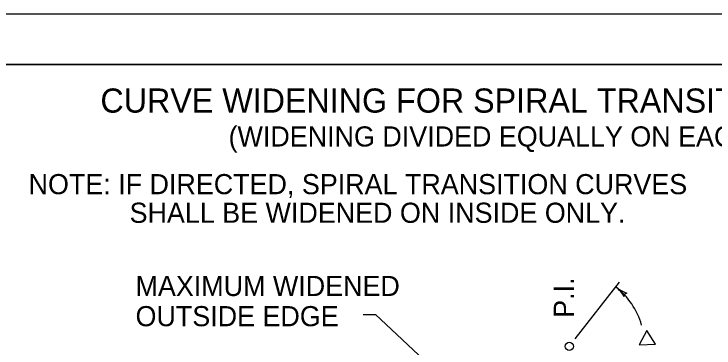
# Model space of a CAD drawing. Extents: x 997.6 to 1036.6, y 998.9 to 1022.6.
# Drawn here: x 1015.24 to 1022.21, y 1018.68 to 1022 of the extents above; entities that cross this region are included whole.
import ezdxf

# ---------------------------------------------------------------- set-up
doc = ezdxf.new("R2010")
doc.units = 0
for name, color, linetype in [('Level 1', 7, 'Continuous'), ('Level 10', 7, 'Continuous'), ('Level 11', 7, 'Continuous'), ('Level 14', 7, 'Continuous')]:
    doc.layers.add(name, color=color, linetype=linetype)

msp = doc.modelspace()

# ---------------------------------------------------------------- linework, layer by layer
at = {"layer": 'Level 1'}
for p, q in [((1020.8277500000002, 1018.7723333333334), (1021.2677500000001, 1019.3356666666668)), ((1018.7175000000001, 1019.0135833333335), (1018.8425000000001, 1019.0135833333335)), ((1018.8425000000001, 1019.0135833333335), (1020.7208333333334, 1017.2578333333335)), ((1020.7699166666667, 1018.6983333333335), (1020.7699166666667, 1018.6983333333335))]:
    msp.add_line(p, q, dxfattribs=at)
msp.add_lwpolyline([(1021.4637500000001, 1018.7135833333334), (1021.6261666666668, 1018.7192500000001), (1021.5399166666668, 1018.8568333333335)], close=True, dxfattribs=at)
msp.add_circle((1020.7699166666667, 1018.6983333333335), 0.04144113965081904, dxfattribs=at)
for centre, radius, start, end in [((1021.4778618567035, 1019.5926238939313), 0.39062479919826537, 230.90272222222234, 230.91494722222228), ((1020.7699166666667, 1018.6983333333335), 0.7500000000000001, 16.41443888888889, 52.008322222222226), ((1021.4778618567035, 1019.5926238939313), 0.39062479919826537, 230.91494722222228, 249.58373055555558), ((1020.9853048099633, 1018.9862094394022), 0.3906247991982579, 32.262105555555536, 50.9088361111111), ((1021.3468566652454, 1019.195732811409), 0.031249984239277766, 99.68954444444444, 181.80623888888886)]:
    msp.add_arc(centre, radius, start, end, dxfattribs=at)
at = {"layer": 'Level 10'}
msp.add_line((1007.0000000000001, 1021.5000000000001), (1035.5000000000002, 1021.5000000000001), dxfattribs=at)
msp.add_lwpolyline([(1007.0000000000001, 1000.5000000000001), (1035.5000000000002, 1000.5000000000001), (1035.5000000000002, 1021.5000000000001), (1007.0000000000001, 1021.5000000000001)], close=True, dxfattribs=at)
at = {"layer": 'Level 11'}
msp.add_lwpolyline([(1007.0000000000001, 1000.5000000000001), (1035.5000000000002, 1000.5000000000001), (1035.5000000000002, 1021.5000000000001), (1007.0000000000001, 1021.5000000000001)], close=True, dxfattribs=at)
at = {"layer": 'Level 14'}
msp.add_line((1036.0000000000002, 1022.0000000000001), (1000.0000000000001, 1022.0000000000001), dxfattribs=at)

# ---------------------------------------------------------------- texts
at = {"layer": 'Level 1'}
for s, height, p in [('CURVE WIDENING FOR SPIRAL TRANSITION CURVES', 0.24000000000000002, (1016.1040833333335, 1021.0201666666668)), ('(WIDENING DIVIDED EQUALLY ON EACH SIDE)', 0.20000000000000004, (1017.3793333333334, 1020.6836666666668)), ('NOTE: IF DIRECTED, SPIRAL TRANSITION CURVES ', 0.20000000000000004, (1015.3895229658795, 1020.2098333333334)), ('SHALL BE WIDENED ON INSIDE ONLY.', 0.20000000000000004, (1016.3943333333335, 1019.9256666666668)), ('MAXIMUM WIDENED', 0.20000000000000004, (1016.4536666666668, 1019.1982500000001)), ('OUTSIDE EDGE', 0.20000000000000004, (1016.4536666666668, 1018.8982500000001))]:
    msp.add_text(s, height=height, dxfattribs=at).set_placement(p)
msp.add_text('P.I.', height=0.20000000000000004, rotation=90, dxfattribs=at).set_placement((1020.8147500000001, 1018.9816666666668))

doc.saveas('drawing.dxf')
